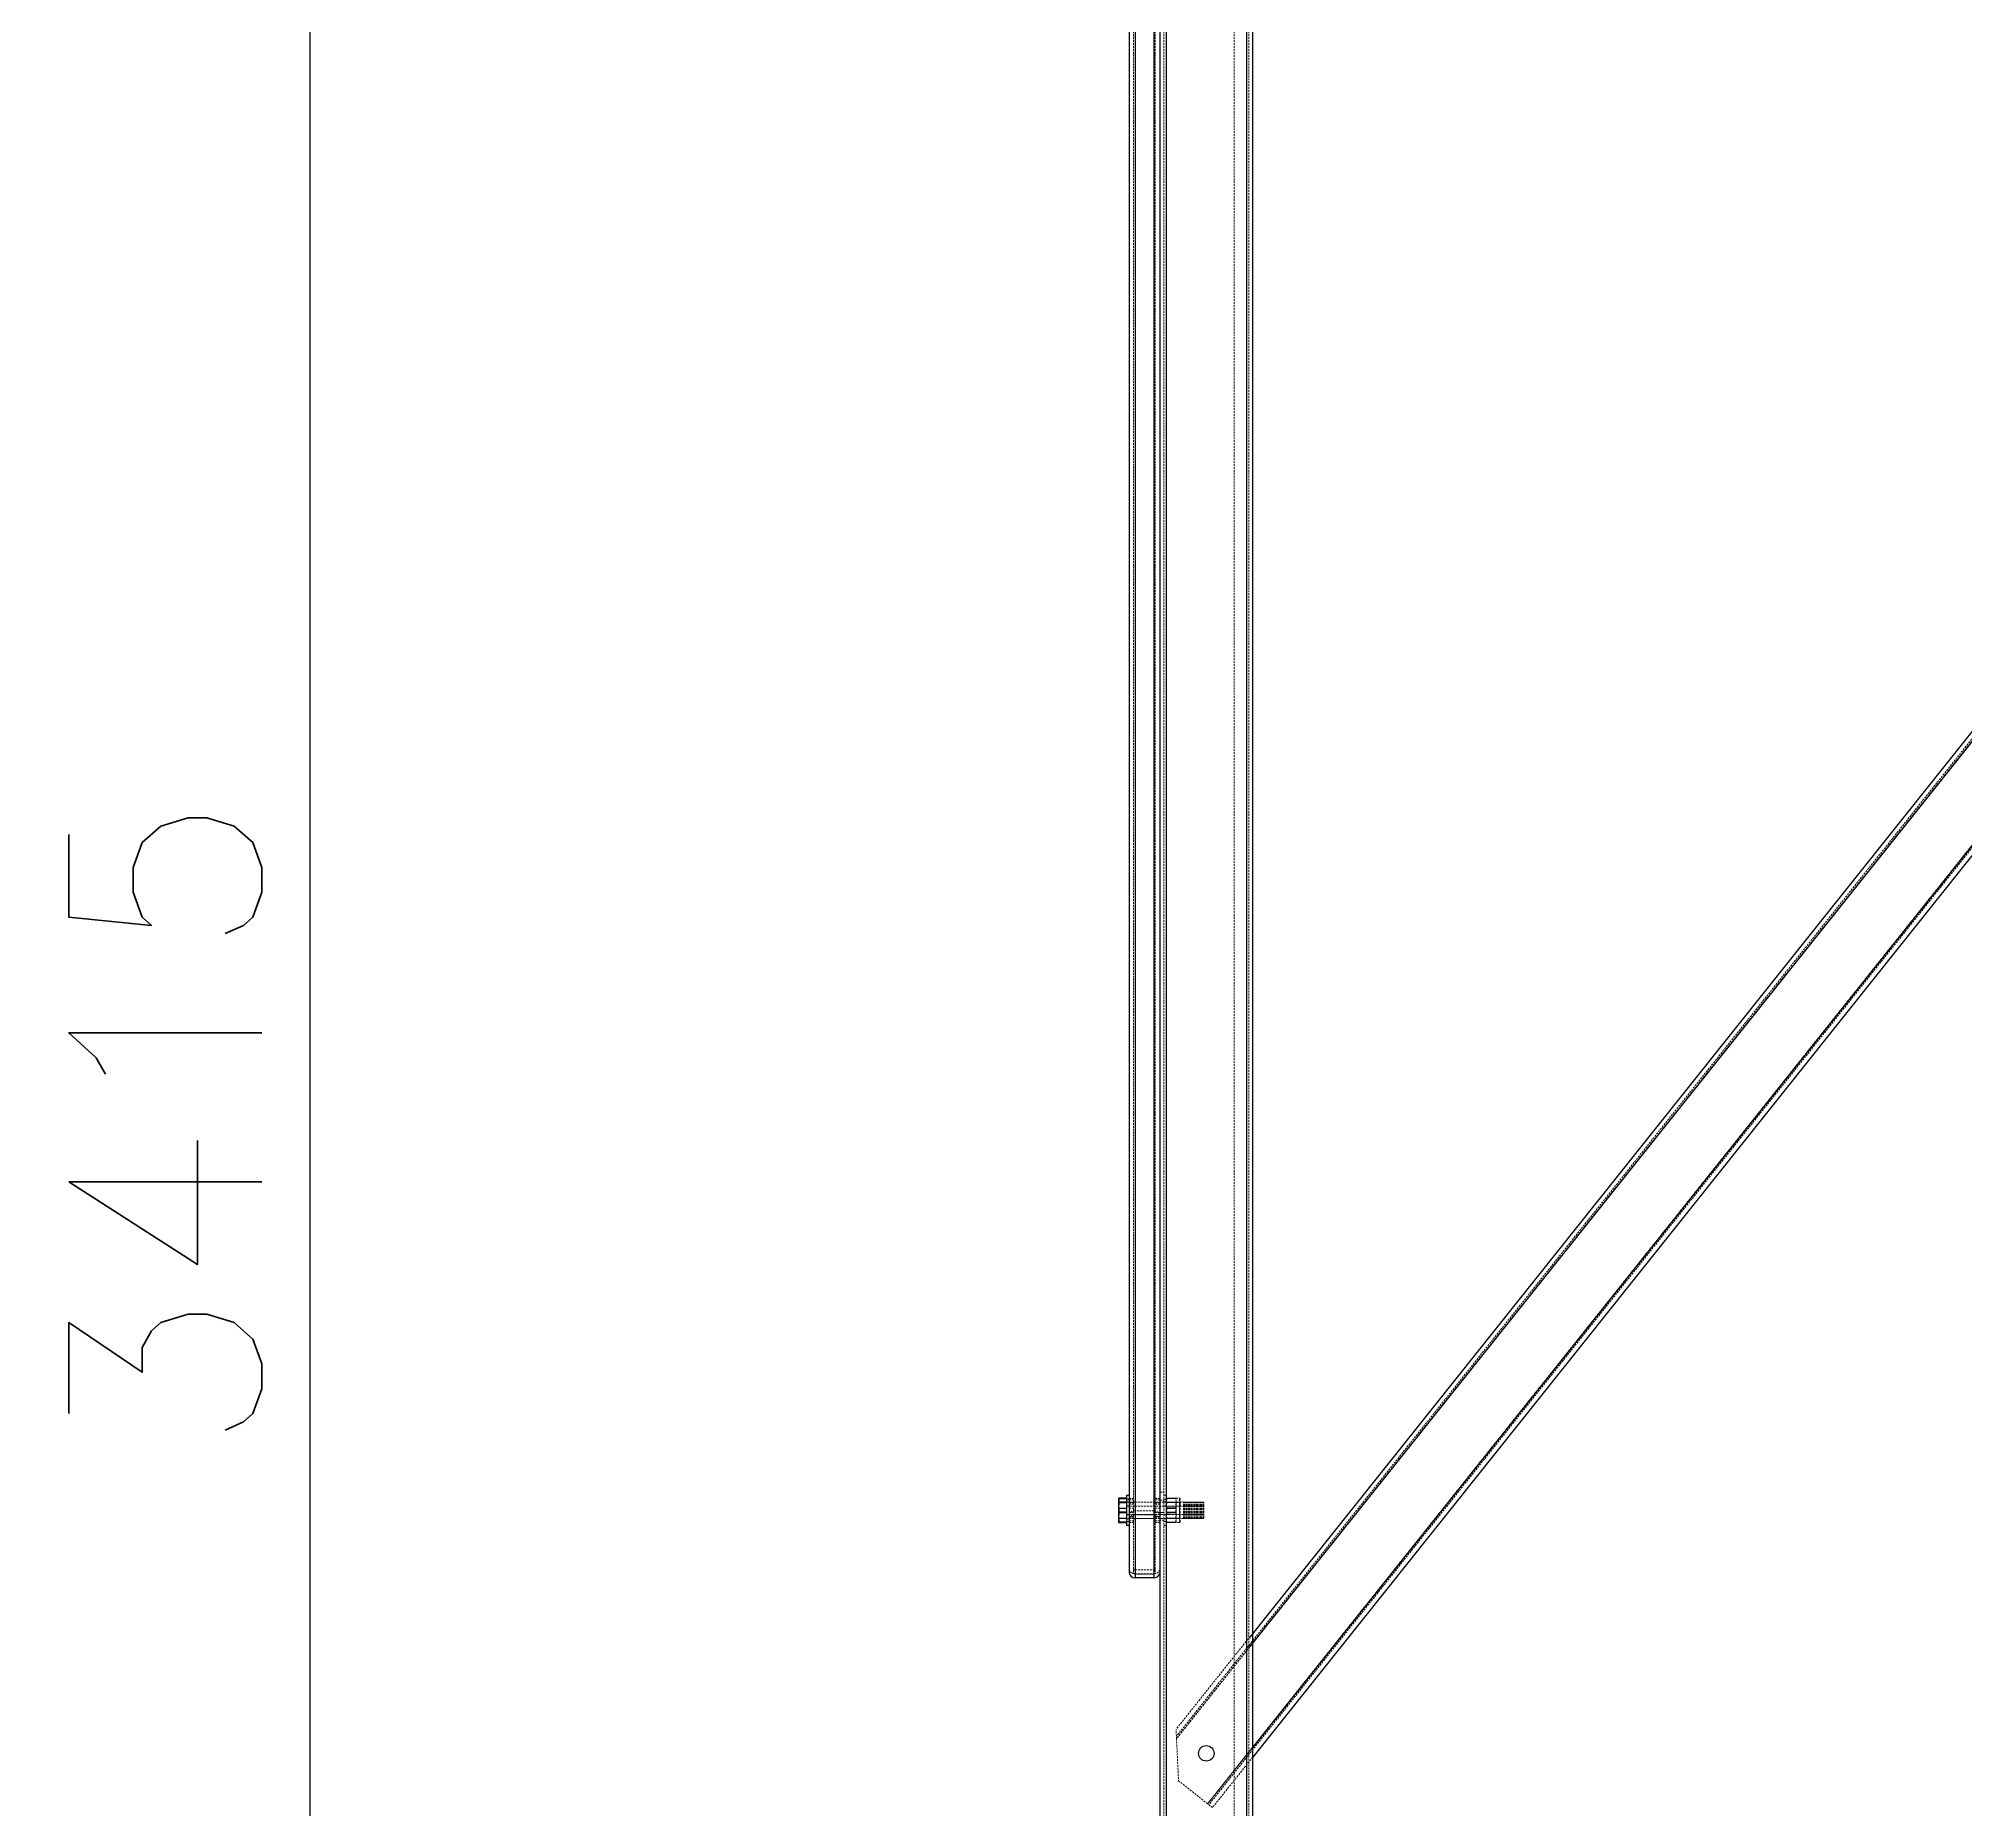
# Model space of a CAD drawing. Header units: millimetres. Extents: x -116399 to 112199, y -90759 to -31335.
# Drawn here: x 104342 to 105589, y -42739 to -41592 of the extents above; entities that cross this region are included whole.
import ezdxf

# ---------------------------------------------------------------- set-up
doc = ezdxf.new("R2010")
doc.units = ezdxf.units.MM
doc.linetypes.add('HIDDEN', pattern=[1.905, 1.27, -0.635])
doc.styles.add('Annotative', font='simplex.shx', dxfattribs={"height": 2.5})
doc.dimstyles.new('Annotative', dxfattribs={"dimscale": 0, "dimtxt": 2.5, "dimasz": 2.5, "dimexe": 1.25, "dimexo": 2, "dimtad": 1, "dimtxsty": 'Annotative', "dimblk": 'OBLIQUE', "dimcen": 2.5, "dimazin": 3, "dimtfac": 1, "dimtmove": 0, "dimatfit": 3, "dimfxl": 1})

# ---------------------------------------------------------------- blocks, each defined once
blk = doc.blocks.new('_Oblique')
at = {"color": 0, "linetype": 'ByBlock', "lineweight": -2}
blk.add_line((-0.5, -0.5), (0.5, 0.5), dxfattribs=at)
blk = doc.blocks.new('*D425')
at = {"color": 8, "lineweight": -2}
for p, q in [((104967.6, -40587.4), (104455.3, -40587.4)), ((104517.8, -44002.4), (104517.8, -40587.4)), ((104668.6, -44002.4), (104455.3, -44002.4))]:
    blk.add_line(p, q, dxfattribs=at)
at = {"layer": 'Defpoints', "color": 0}
for p in [(104517.8, -40587.4), (105067.6, -40587.4), (104768.6, -44002.4)]:
    blk.add_point(p, dxfattribs=at)
at = {"color": 8, "lineweight": -2, "xscale": 125, "yscale": 125, "zscale": 125}
for p, rotation in [((104517.8, -40587.4), 90), ((104517.8, -44002.4), 270)]:
    blk.add_blockref('_Oblique', p, dxfattribs=dict(at, rotation=rotation))
at = {"insert": (104424, -42294.9), "char_height": 125, "attachment_point": 5, "rotation": 90, "style": 'Annotative'}
blk.add_mtext('3415', dxfattribs=at)
blk = doc.blocks.new('*D426')
at = {"color": 8, "lineweight": -2}
for p, q in [((104968.2, -40315.2), (105105.5, -40020.8)), ((105079.1, -40077.4), (108704.3, -41767.9)), ((108593.4, -42005.7), (108730.7, -41711.3))]:
    blk.add_line(p, q, dxfattribs=at)
at = {"layer": 'Defpoints', "color": 0}
for p in [(104925.9, -40405.8), (108704.3, -41767.9), (108551.2, -42096.3)]:
    blk.add_point(p, dxfattribs=at)
at = {"color": 8, "lineweight": -2, "xscale": 125, "yscale": 125, "zscale": 125}
for p, rotation in [((105079.1, -40077.4), 154.9996608847021), ((108704.3, -41767.9), 334.9996608847022)]:
    blk.add_blockref('_Oblique', p, dxfattribs=dict(at, rotation=rotation))
at = {"insert": (106931.3, -40837.7), "char_height": 125, "attachment_point": 5, "rotation": 334.9997, "style": 'Annotative'}
blk.add_mtext('4000', dxfattribs=at)

msp = doc.modelspace()

# ---------------------------------------------------------------- linework, layer by layer
at = {"color": 7, "linetype": 'HIDDEN', "lineweight": 18}
for p, q in [((105070.124, -40587.377), (105070.124, -44002.377)), ((105071.624, -40587.377), (105071.624, -44002.377)), ((105071.624, -40587.377), (105071.624, -44002.377)), ((105071.624, -40587.377), (105071.624, -44002.377)), ((105115.624, -40587.377), (105115.624, -44002.377)), ((105123.624, -40587.377), (105123.624, -44002.377)), ((105123.624, -40587.377), (105123.624, -44002.377)), ((105123.624, -40587.377), (105123.624, -44002.377)), ((105123.624, -40587.377), (105123.624, -44002.377)), ((105123.624, -40587.377), (105123.624, -44002.377)), ((105123.624, -40587.377), (105123.624, -44002.377)), ((105123.624, -40587.377), (105123.624, -44002.377)), ((105125.124, -40587.377), (105125.124, -44002.377)), ((105051.624, -40696.447), (105051.624, -42547.951)), ((105051.624, -40696.462), (105051.624, -42545.264)), ((105051.624, -40698.91), (105051.624, -42547.713)), ((105063.624, -40696.447), (105063.624, -42547.951)), ((105063.624, -40696.462), (105063.624, -42545.264)), ((105063.624, -40698.91), (105063.624, -42547.713)), ((105050.624, -40733.965), (105050.624, -42585.469)), ((105051.624, -40734.78), (105051.624, -42586.285)), ((105051.624, -40734.78), (105051.624, -42550.398)), ((105051.624, -40734.824), (105051.624, -42583.626)), ((105063.624, -40734.78), (105063.624, -42586.285)), ((105063.624, -40734.78), (105063.624, -42550.398)), ((105063.624, -40734.824), (105063.624, -42583.626)), ((105064.624, -40733.965), (105064.624, -42585.469)), ((105051.624, -40737.272), (105051.624, -42586.075)), ((105063.624, -40737.272), (105063.624, -42586.075)), ((106359.979, -41083.58), (105078.296, -42691.329)), ((106360.911, -41084.015), (105078.37, -42692.841)), ((106360.911, -41084.015), (105078.37, -42692.841)), ((106360.911, -41084.015), (105078.37, -42692.841)), ((106400.061, -41102.283), (105098.461, -42735.016)), ((106400.061, -41102.283), (105098.461, -42735.016)), ((106400.061, -41102.283), (105098.461, -42735.016)), ((106400.993, -41102.718), (105099.242, -42735.639)), ((105041.224, -42537.219), (105040.724, -42537.216)), ((105040.724, -42539.894), (105041.224, -42537.406)), ((105041.224, -42539.859), (105040.724, -42539.855)), ((105040.724, -42542.534), (105041.224, -42540.046)), ((105040.724, -42541.035), (105041.224, -42543.521)), ((105041.224, -42543.536), (105040.724, -42541.048)), ((105041.224, -42546.176), (105040.724, -42543.687)), ((105041.224, -42543.894), (105040.724, -42546.383)), ((105040.724, -42546.395), (105041.224, -42543.91)), ((105041.224, -42537.219), (105046.024, -42537.219)), ((105046.024, -42537.406), (105041.224, -42537.406)), ((105041.224, -42539.859), (105046.024, -42539.859)), ((105046.024, -42540.046), (105041.224, -42540.046)), ((105041.224, -42543.894), (105041.224, -42543.521)), ((105046.024, -42543.521), (105041.224, -42543.521)), ((105041.224, -42543.536), (105046.024, -42543.536)), ((105041.224, -42543.894), (105046.024, -42543.894)), ((105046.024, -42543.91), (105041.224, -42543.91)), ((105046.024, -42539.515), (105047.624, -42539.515)), ((105046.024, -42539.715), (105082.824, -42539.715)), ((105046.024, -42542.155), (105047.624, -42542.155)), ((105046.024, -42542.355), (105082.824, -42542.355)), ((105047.624, -42537.271), (105050.624, -42537.271)), ((105050.624, -42538.19), (105047.624, -42538.19)), ((105047.624, -42539.908), (105050.624, -42539.908)), ((105047.624, -42540.83), (105050.624, -42540.83)), ((105047.624, -42541.078), (105050.624, -42541.078)), ((105047.624, -42543.723), (105050.624, -42543.723)), ((105064.624, -42537.271), (105067.624, -42537.271)), ((105067.624, -42538.19), (105064.624, -42538.19)), ((105064.624, -42539.908), (105067.624, -42539.908)), ((105064.624, -42540.83), (105067.624, -42540.83)), ((105064.624, -42541.078), (105067.624, -42541.078)), ((105064.624, -42543.723), (105067.624, -42543.723)), ((105067.624, -42533.377), (105070.124, -42533.377)), ((105067.624, -42538.377), (105070.124, -42538.377)), ((105067.624, -42538.377), (105070.124, -42538.377)), ((105070.124, -42535.215), (105071.724, -42535.215)), ((105070.124, -42537.855), (105071.724, -42537.855)), ((105070.124, -42539.515), (105071.724, -42539.515)), ((105070.124, -42542.155), (105071.724, -42542.155)), ((105071.724, -42535.215), (105071.724, -42537.855)), ((105071.724, -42537.226), (105071.73, -42537.215)), ((105071.724, -42537.855), (105071.724, -42554.855)), ((105071.724, -42539.715), (105080.624, -42539.715)), ((105071.724, -42539.866), (105071.73, -42539.855)), ((105071.724, -42542.355), (105080.624, -42542.355)), ((105072.243, -42537.418), (105072.243, -42537.211)), ((105077.704, -42537.211), (105072.243, -42537.211)), ((105072.243, -42537.219), (105072.243, -42537.426)), ((105072.243, -42537.219), (105077.704, -42537.219)), ((105072.243, -42537.418), (105077.704, -42537.418)), ((105077.704, -42537.426), (105072.243, -42537.426)), ((105072.243, -42540.057), (105072.243, -42539.851)), ((105077.704, -42539.851), (105072.243, -42539.851)), ((105072.243, -42539.859), (105072.243, -42540.066)), ((105072.243, -42539.859), (105077.704, -42539.859)), ((105072.243, -42540.057), (105077.704, -42540.057)), ((105077.704, -42540.066), (105072.243, -42540.066)), ((105072.243, -42543.914), (105072.243, -42543.501)), ((105077.704, -42543.501), (105072.243, -42543.501)), ((105072.243, -42543.516), (105077.704, -42543.516)), ((105072.243, -42543.914), (105077.704, -42543.914)), ((105077.704, -42543.93), (105072.243, -42543.93)), ((105077.704, -42537.418), (105077.704, -42537.211)), ((105077.704, -42540.057), (105077.704, -42539.851)), ((105077.704, -42543.914), (105077.704, -42543.501)), ((105078.217, -42537.215), (105078.224, -42537.226)), ((105078.217, -42539.855), (105078.224, -42539.866)), ((105078.224, -42539.866), (105078.224, -42537.226)), ((105078.224, -42537.226), (105080.224, -42537.226)), ((105078.224, -42552.844), (105078.224, -42539.866)), ((105078.224, -42539.866), (105080.224, -42539.866)), ((105080.224, -42550.204), (105080.224, -42537.226)), ((105080.224, -42552.844), (105080.224, -42539.866)), ((105080.624, -42539.715), (105080.724, -42539.615)), ((105080.624, -42542.355), (105080.624, -42539.715)), ((105080.624, -42542.355), (105080.724, -42542.255)), ((105080.624, -42550.355), (105080.624, -42542.355)), ((105080.724, -42540.366), (105080.724, -42537.726)), ((105080.724, -42552.344), (105080.724, -42540.366)), ((105082.824, -42542.355), (105082.824, -42539.715)), ((105082.824, -42539.915), (105083.024, -42539.915)), ((105082.824, -42550.355), (105082.824, -42542.355)), ((105082.824, -42542.555), (105083.024, -42542.555)), ((105083.024, -42542.355), (105083.024, -42539.715)), ((105083.024, -42539.715), (105083.824, -42539.715)), ((105083.024, -42550.355), (105083.024, -42542.355)), ((105083.024, -42542.355), (105083.824, -42542.355)), ((105083.824, -42542.355), (105083.824, -42539.715)), ((105083.824, -42539.915), (105084.024, -42539.915)), ((105083.824, -42550.355), (105083.824, -42542.355)), ((105083.824, -42542.555), (105084.024, -42542.555)), ((105084.024, -42542.355), (105084.024, -42539.715)), ((105084.024, -42539.715), (105084.824, -42539.715)), ((105084.024, -42550.355), (105084.024, -42542.355)), ((105084.024, -42542.355), (105084.824, -42542.355)), ((105084.824, -42542.355), (105084.824, -42539.715)), ((105084.824, -42539.915), (105085.024, -42539.915)), ((105084.824, -42550.355), (105084.824, -42542.355)), ((105084.824, -42542.555), (105085.024, -42542.555)), ((105085.024, -42542.355), (105085.024, -42539.715)), ((105085.024, -42539.715), (105085.824, -42539.715)), ((105085.024, -42550.355), (105085.024, -42542.355)), ((105085.024, -42542.355), (105085.824, -42542.355)), ((105085.824, -42542.355), (105085.824, -42539.715)), ((105085.824, -42539.915), (105086.024, -42539.915)), ((105085.824, -42550.355), (105085.824, -42542.355)), ((105085.824, -42542.555), (105086.024, -42542.555)), ((105086.024, -42542.355), (105086.024, -42539.715)), ((105086.024, -42539.715), (105086.824, -42539.715)), ((105086.024, -42550.355), (105086.024, -42542.355)), ((105086.024, -42542.355), (105086.824, -42542.355)), ((105086.824, -42542.355), (105086.824, -42539.715)), ((105086.824, -42539.915), (105087.024, -42539.915)), ((105086.824, -42550.355), (105086.824, -42542.355)), ((105086.824, -42542.555), (105087.024, -42542.555)), ((105087.024, -42542.355), (105087.024, -42539.715)), ((105087.024, -42539.715), (105087.824, -42539.715)), ((105087.024, -42550.355), (105087.024, -42542.355)), ((105087.024, -42542.355), (105087.824, -42542.355)), ((105087.824, -42542.355), (105087.824, -42539.715)), ((105087.824, -42539.915), (105088.024, -42539.915)), ((105087.824, -42550.355), (105087.824, -42542.355)), ((105087.824, -42542.555), (105088.024, -42542.555)), ((105088.024, -42542.355), (105088.024, -42539.715)), ((105088.024, -42539.715), (105088.824, -42539.715)), ((105088.024, -42550.355), (105088.024, -42542.355)), ((105088.024, -42542.355), (105088.824, -42542.355)), ((105088.824, -42542.355), (105088.824, -42539.715)), ((105088.824, -42539.915), (105089.024, -42539.915)), ((105088.824, -42550.355), (105088.824, -42542.355)), ((105088.824, -42542.555), (105089.024, -42542.555)), ((105089.024, -42542.355), (105089.024, -42539.715)), ((105089.024, -42539.715), (105089.824, -42539.715)), ((105089.024, -42550.355), (105089.024, -42542.355)), ((105089.024, -42542.355), (105089.824, -42542.355)), ((105089.824, -42542.355), (105089.824, -42539.715)), ((105089.824, -42539.915), (105090.024, -42539.915)), ((105089.824, -42550.355), (105089.824, -42542.355)), ((105089.824, -42542.555), (105090.024, -42542.555)), ((105090.024, -42542.355), (105090.024, -42539.715)), ((105090.024, -42539.715), (105090.824, -42539.715)), ((105090.024, -42550.355), (105090.024, -42542.355)), ((105090.024, -42542.355), (105090.824, -42542.355)), ((105090.824, -42542.355), (105090.824, -42539.715)), ((105090.824, -42539.915), (105091.024, -42539.915)), ((105090.824, -42550.355), (105090.824, -42542.355)), ((105090.824, -42542.555), (105091.024, -42542.555)), ((105091.024, -42542.355), (105091.024, -42539.715)), ((105091.024, -42539.715), (105091.824, -42539.715)), ((105091.024, -42550.355), (105091.024, -42542.355)), ((105091.024, -42542.355), (105091.824, -42542.355)), ((105091.824, -42542.355), (105091.824, -42539.715)), ((105091.824, -42539.915), (105092.024, -42539.915)), ((105091.824, -42550.355), (105091.824, -42542.355)), ((105091.824, -42542.555), (105092.024, -42542.555)), ((105092.024, -42542.355), (105092.024, -42539.715)), ((105092.024, -42539.715), (105092.824, -42539.715)), ((105092.024, -42550.355), (105092.024, -42542.355)), ((105092.024, -42542.355), (105092.824, -42542.355)), ((105092.824, -42542.355), (105092.824, -42539.715)), ((105092.824, -42539.915), (105093.024, -42539.915)), ((105092.824, -42550.355), (105092.824, -42542.355)), ((105092.824, -42542.555), (105093.024, -42542.555)), ((105093.024, -42542.355), (105093.024, -42539.715)), ((105093.024, -42539.715), (105093.824, -42539.715)), ((105093.024, -42550.355), (105093.024, -42542.355)), ((105093.024, -42542.355), (105093.824, -42542.355)), ((105093.824, -42542.355), (105093.824, -42539.715)), ((105093.824, -42539.915), (105094.024, -42539.915)), ((105093.824, -42550.355), (105093.824, -42542.355)), ((105093.824, -42542.555), (105094.024, -42542.555)), ((105094.024, -42542.355), (105094.024, -42539.715)), ((105094.024, -42539.715), (105094.824, -42539.715)), ((105094.024, -42550.355), (105094.024, -42542.355)), ((105094.024, -42542.355), (105094.824, -42542.355)), ((105094.824, -42542.355), (105094.824, -42539.715)), ((105094.824, -42539.915), (105095.024, -42539.915)), ((105094.824, -42550.355), (105094.824, -42542.355)), ((105094.824, -42542.555), (105095.024, -42542.555)), ((105095.024, -42542.355), (105095.024, -42539.715)), ((105095.024, -42539.715), (105095.824, -42539.715)), ((105095.024, -42550.355), (105095.024, -42542.355)), ((105095.024, -42542.355), (105095.824, -42542.355)), ((105095.824, -42542.355), (105095.824, -42539.715)), ((105095.824, -42539.915), (105096.024, -42539.915)), ((105095.824, -42550.355), (105095.824, -42542.355)), ((105095.824, -42542.555), (105096.024, -42542.555)), ((105096.024, -42542.555), (105096.024, -42539.915)), ((105096.024, -42550.155), (105096.024, -42542.555)), ((105040.724, -42549.035), (105041.224, -42546.55)), ((105040.724, -42547.536), (105041.224, -42550.024)), ((105041.224, -42550.032), (105040.724, -42547.547)), ((105041.224, -42552.672), (105040.724, -42550.187)), ((105041.224, -42550.211), (105040.724, -42550.214)), ((105040.724, -42550.216), (105041.224, -42550.219)), ((105041.224, -42546.176), (105046.024, -42546.176)), ((105046.024, -42546.55), (105041.224, -42546.55)), ((105046.024, -42550.024), (105041.224, -42550.024)), ((105041.224, -42550.211), (105041.224, -42550.024)), ((105041.224, -42550.032), (105046.024, -42550.032)), ((105041.224, -42550.211), (105046.024, -42550.211)), ((105046.024, -42550.219), (105041.224, -42550.219)), ((105041.224, -42552.672), (105046.024, -42552.672)), ((105082.824, -42547.715), (105046.024, -42547.715)), ((105047.624, -42547.915), (105046.024, -42547.915)), ((105082.824, -42550.355), (105046.024, -42550.355)), ((105047.624, -42550.555), (105046.024, -42550.555)), ((105047.624, -42552.215), (105046.024, -42552.215)), ((105047.624, -42546.352), (105050.624, -42546.352)), ((105050.624, -42548.986), (105047.624, -42548.986)), ((105047.624, -42549.241), (105050.624, -42549.241)), ((105050.624, -42550.16), (105047.624, -42550.16)), ((105047.624, -42551.879), (105050.624, -42551.879)), ((105050.624, -42552.801), (105047.624, -42552.801)), ((105063.624, -42545.264), (105051.624, -42545.264)), ((105063.624, -42547.713), (105051.624, -42547.713)), ((105051.624, -42547.951), (105063.624, -42547.951)), ((105051.624, -42550.398), (105063.624, -42550.398)), ((105064.624, -42546.352), (105067.624, -42546.352)), ((105067.624, -42548.986), (105064.624, -42548.986)), ((105064.624, -42549.241), (105067.624, -42549.241)), ((105067.624, -42550.16), (105064.624, -42550.16)), ((105064.624, -42551.879), (105067.624, -42551.879)), ((105067.624, -42552.801), (105064.624, -42552.801)), ((105070.124, -42546.377), (105067.624, -42546.377)), ((105067.624, -42546.377), (105070.124, -42546.377)), ((105070.124, -42551.377), (105067.624, -42551.377)), ((105071.724, -42547.915), (105070.124, -42547.915)), ((105071.724, -42550.555), (105070.124, -42550.555)), ((105071.724, -42552.215), (105070.124, -42552.215)), ((105071.724, -42554.855), (105070.124, -42554.855)), ((105080.624, -42547.715), (105071.724, -42547.715)), ((105071.73, -42550.215), (105071.724, -42550.204)), ((105080.624, -42550.355), (105071.724, -42550.355)), ((105071.73, -42552.855), (105071.724, -42552.844)), ((105072.243, -42546.554), (105072.243, -42546.14)), ((105077.704, -42546.14), (105072.243, -42546.14)), ((105072.243, -42546.156), (105077.704, -42546.156)), ((105072.243, -42546.554), (105077.704, -42546.554)), ((105077.704, -42546.569), (105072.243, -42546.569)), ((105072.243, -42550.211), (105072.243, -42550.004)), ((105077.704, -42550.004), (105072.243, -42550.004)), ((105072.243, -42550.013), (105072.243, -42550.219)), ((105072.243, -42550.013), (105077.704, -42550.013)), ((105072.243, -42550.211), (105077.704, -42550.211)), ((105077.704, -42550.219), (105072.243, -42550.219)), ((105072.243, -42552.851), (105072.243, -42552.644)), ((105077.704, -42552.644), (105072.243, -42552.644)), ((105072.243, -42552.652), (105072.243, -42552.859)), ((105072.243, -42552.652), (105077.704, -42552.652)), ((105072.243, -42552.851), (105077.704, -42552.851)), ((105077.704, -42552.859), (105072.243, -42552.859)), ((105077.704, -42546.554), (105077.704, -42546.14)), ((105077.704, -42550.211), (105077.704, -42550.004)), ((105077.704, -42550.219), (105077.857, -42550.218)), ((105077.704, -42552.851), (105077.704, -42552.644)), ((105077.704, -42552.859), (105077.857, -42552.857)), ((105078.224, -42550.204), (105078.217, -42550.215)), ((105078.224, -42552.844), (105078.217, -42552.855)), ((105080.224, -42550.204), (105078.224, -42550.204)), ((105080.224, -42552.844), (105078.224, -42552.844)), ((105080.724, -42547.815), (105080.624, -42547.715)), ((105080.724, -42550.455), (105080.624, -42550.355)), ((105083.024, -42547.515), (105082.824, -42547.515)), ((105083.024, -42550.155), (105082.824, -42550.155)), ((105083.824, -42547.715), (105083.024, -42547.715)), ((105083.824, -42550.355), (105083.024, -42550.355)), ((105084.024, -42547.515), (105083.824, -42547.515)), ((105084.024, -42550.155), (105083.824, -42550.155)), ((105084.824, -42547.715), (105084.024, -42547.715)), ((105084.824, -42550.355), (105084.024, -42550.355)), ((105085.024, -42547.515), (105084.824, -42547.515)), ((105085.024, -42550.155), (105084.824, -42550.155)), ((105085.824, -42547.715), (105085.024, -42547.715)), ((105085.824, -42550.355), (105085.024, -42550.355)), ((105086.024, -42547.515), (105085.824, -42547.515)), ((105086.024, -42550.155), (105085.824, -42550.155)), ((105086.824, -42547.715), (105086.024, -42547.715)), ((105086.824, -42550.355), (105086.024, -42550.355)), ((105087.024, -42547.515), (105086.824, -42547.515)), ((105087.024, -42550.155), (105086.824, -42550.155)), ((105087.824, -42547.715), (105087.024, -42547.715)), ((105087.824, -42550.355), (105087.024, -42550.355)), ((105088.024, -42547.515), (105087.824, -42547.515)), ((105088.024, -42550.155), (105087.824, -42550.155)), ((105088.824, -42547.715), (105088.024, -42547.715)), ((105088.824, -42550.355), (105088.024, -42550.355)), ((105089.024, -42547.515), (105088.824, -42547.515)), ((105089.024, -42550.155), (105088.824, -42550.155)), ((105089.824, -42547.715), (105089.024, -42547.715)), ((105089.824, -42550.355), (105089.024, -42550.355)), ((105090.024, -42547.515), (105089.824, -42547.515)), ((105090.024, -42550.155), (105089.824, -42550.155)), ((105090.824, -42547.715), (105090.024, -42547.715)), ((105090.824, -42550.355), (105090.024, -42550.355)), ((105091.024, -42547.515), (105090.824, -42547.515)), ((105091.024, -42550.155), (105090.824, -42550.155)), ((105091.824, -42547.715), (105091.024, -42547.715)), ((105091.824, -42550.355), (105091.024, -42550.355)), ((105092.024, -42547.515), (105091.824, -42547.515)), ((105092.024, -42550.155), (105091.824, -42550.155)), ((105092.824, -42547.715), (105092.024, -42547.715)), ((105092.824, -42550.355), (105092.024, -42550.355)), ((105093.024, -42547.515), (105092.824, -42547.515)), ((105093.024, -42550.155), (105092.824, -42550.155)), ((105093.824, -42547.715), (105093.024, -42547.715)), ((105093.824, -42550.355), (105093.024, -42550.355)), ((105094.024, -42547.515), (105093.824, -42547.515)), ((105094.024, -42550.155), (105093.824, -42550.155)), ((105094.824, -42547.715), (105094.024, -42547.715)), ((105094.824, -42550.355), (105094.024, -42550.355)), ((105095.024, -42547.515), (105094.824, -42547.515)), ((105095.024, -42550.155), (105094.824, -42550.155)), ((105095.824, -42547.715), (105095.024, -42547.715)), ((105095.824, -42550.355), (105095.024, -42550.355)), ((105096.024, -42547.515), (105095.824, -42547.515)), ((105096.024, -42550.155), (105095.824, -42550.155)), ((105051.624, -42583.626), (105063.624, -42583.626)), ((105051.624, -42586.075), (105063.624, -42586.075)), ((105063.624, -42586.285), (105051.624, -42586.285)), ((105125.709, -42627.042), (105078.075, -42686.793)), ((105125.867, -42633.259), (105078.37, -42692.841)), ((105078.37, -42692.841), (105078.075, -42686.793)), ((105078.37, -42692.841), (105079.694, -42720.055)), ((105127.536, -42698.544), (105098.461, -42735.016)), ((105127.694, -42704.762), (105101.588, -42737.509)), ((105098.461, -42735.016), (105079.694, -42720.055)), ((105101.588, -42737.509), (105098.461, -42735.016))]:
    msp.add_line(p, q, dxfattribs=at)
at = {"color": 7, "linetype": 'Continuous', "lineweight": 25}
for p, q in [((105071.624, -40587.377), (105071.624, -44002.377)), ((105123.624, -40587.377), (105123.624, -44002.377)), ((105127.624, -40587.377), (105127.624, -44002.377)), ((105047.624, -40733.965), (105047.624, -42585.469)), ((105051.624, -40737.227), (105051.624, -42588.732)), ((105063.624, -40737.227), (105063.624, -42588.732)), ((105067.624, -40744.68), (105067.624, -44002.377)), ((106357.183, -41082.275), (105125.709, -42627.042)), ((106403.789, -41104.023), (105127.694, -42704.762)), ((106335.635, -41115.722), (105125.867, -42633.259)), ((106375.504, -41133.088), (105127.536, -42698.544)), ((105040.724, -42537.214), (105041.224, -42537.211)), ((105040.724, -42537.214), (105040.724, -42539.883)), ((105041.224, -42537.398), (105040.724, -42539.883)), ((105040.724, -42539.854), (105041.224, -42539.851)), ((105040.724, -42539.854), (105040.724, -42542.523)), ((105041.224, -42540.038), (105040.724, -42542.523)), ((105040.724, -42542.523), (105040.724, -42543.675)), ((105040.724, -42543.675), (105041.224, -42546.16)), ((105040.724, -42543.675), (105040.724, -42549.022)), ((105041.224, -42537.398), (105041.224, -42537.211)), ((105046.024, -42537.211), (105041.224, -42537.211)), ((105041.224, -42537.398), (105046.024, -42537.398)), ((105041.224, -42540.038), (105041.224, -42539.851)), ((105046.024, -42539.851), (105041.224, -42539.851)), ((105041.224, -42540.038), (105046.024, -42540.038)), ((105046.024, -42535.215), (105047.624, -42535.215)), ((105046.024, -42535.215), (105046.024, -42537.855)), ((105046.024, -42537.855), (105047.624, -42537.855)), ((105046.024, -42537.855), (105046.024, -42554.855)), ((105041.224, -42546.534), (105040.724, -42549.022)), ((105040.724, -42549.022), (105040.724, -42550.175)), ((105040.724, -42550.175), (105041.224, -42552.664)), ((105040.724, -42550.175), (105040.724, -42552.854)), ((105041.224, -42552.851), (105040.724, -42552.854)), ((105040.724, -42552.854), (105040.724, -42552.855)), ((105040.724, -42552.855), (105041.224, -42552.859)), ((105041.224, -42546.534), (105041.224, -42546.16)), ((105046.024, -42546.16), (105041.224, -42546.16)), ((105041.224, -42546.534), (105046.024, -42546.534)), ((105046.024, -42552.664), (105041.224, -42552.664)), ((105041.224, -42552.851), (105041.224, -42552.664)), ((105041.224, -42552.851), (105046.024, -42552.851)), ((105046.024, -42552.859), (105041.224, -42552.859)), ((105047.624, -42554.855), (105046.024, -42554.855)), ((105063.624, -42588.732), (105051.624, -42588.732))]:
    msp.add_line(p, q, dxfattribs=at)
at = {"color": 7, "linetype": 'HIDDEN', "lineweight": 18, "flags": 128}
for points in [[(105072.243, -42537.219), (105071.73, -42537.215), (105072.243, -42537.211)], [(105072.243, -42539.859), (105071.73, -42539.855), (105072.243, -42539.851)], [(105077.704, -42537.211), (105078.217, -42537.215), (105077.704, -42537.219)], [(105077.704, -42539.851), (105078.217, -42539.855), (105077.704, -42539.859)], [(105072.243, -42550.211), (105071.73, -42550.215), (105072.243, -42550.219)], [(105072.243, -42552.851), (105071.73, -42552.855), (105072.243, -42552.859)], [(105078.207, -42550.215), (105078.217, -42550.215), (105077.704, -42550.211)], [(105078.207, -42552.855), (105078.217, -42552.855), (105077.704, -42552.851)]]:
    msp.add_lwpolyline(points, dxfattribs=at)
at = {"color": 7, "linetype": 'Continuous', "lineweight": 25}
msp.add_circle((105097.624, -42702.377), 5, dxfattribs=at)
at = {"color": 7, "linetype": 'HIDDEN', "lineweight": 18}
for centre, radius, start, end in [((105081.092, -42540.459), 9.357, 161.031674, 198.968326), ((105081.114, -42540.471), 9.379, 161.053989, 198.946011), ((105081.092, -42543.099), 9.357, 161.031513, 198.968487), ((105081.114, -42543.111), 9.379, 161.054149, 198.945851), ((105081.114, -42546.959), 9.379, 161.053989, 198.946011), ((105081.092, -42546.971), 9.357, 161.031674, 198.968326), ((105068.855, -42540.459), 9.357, 341.031674, 18.968326), ((105068.855, -42543.099), 9.357, 341.031513, 18.968487), ((105068.833, -42546.959), 9.379, 341.053989, 18.946011), ((105080.224, -42537.726), 0.5, 0, 90), ((105080.224, -42540.366), 0.5, 0, 90), ((105051.29, -42548.938), 3.689, 84.808458, 173.635094), ((105051.289, -42551.624), 3.688, 84.792094, 173.6103), ((105051.54, -42548.631), 0.922, 84.808458, 173.635094), ((105051.54, -42551.316), 0.922, 84.792094, 173.6103), ((105063.958, -42548.938), 3.689, 6.364906, 95.191542), ((105063.707, -42548.631), 0.922, 6.364906, 95.191542), ((105063.958, -42551.624), 3.688, 6.3897, 95.207906), ((105063.707, -42551.316), 0.922, 6.3897, 95.207906), ((105081.114, -42549.599), 9.379, 161.054149, 198.945851), ((105081.092, -42549.611), 9.357, 161.031513, 198.968487), ((105068.833, -42549.599), 9.379, 341.054149, 18.945851), ((105080.224, -42549.704), 0.5, 270, 360), ((105080.224, -42552.344), 0.5, 270, 360), ((105051.29, -42582.401), 3.689, 186.364906, 275.191542), ((105051.54, -42582.708), 0.922, 186.364906, 275.191542), ((105051.54, -42585.367), 0.922, 186.3897, 275.207906), ((105063.958, -42582.401), 3.689, 264.808458, 353.635094), ((105063.707, -42582.708), 0.922, 264.808458, 353.635094), ((105063.707, -42585.367), 0.922, 264.792094, 353.6103)]:
    msp.add_arc(centre, radius, start, end, dxfattribs=at)
at = {"color": 7, "linetype": 'Continuous', "lineweight": 25}
for centre, start, end in [((105051.289, -42585.059), 186.3897, 275.207906), ((105063.958, -42585.059), 264.792094, 353.6103)]:
    msp.add_arc(centre, 3.688, start, end, dxfattribs=at)

# ---------------------------------------------------------------- dimensions: what is measured, and where the dimension line sits
dim = msp.add_aligned_dim(p1=(104925.941, -40405.789), p2=(108551.163, -42096.283), distance=362.321, dimstyle='Annotative', override={"dimscale": 0, "dimtix": 0, "dimtofl": 1, "dimtmove": 0, "dimatfit": 3})
dim.commit()
dim.dimension.update_dxf_attribs({"geometry": '*D426', "text_midpoint": (106931.298, -40837.697)})
dim = msp.add_linear_dim(base=(104517.756, -40587.377), p1=(104768.648, -44002.377), p2=(105067.624, -40587.377), angle=90, dimstyle='Annotative', override={"dimscale": 0, "dimtix": 0, "dimtofl": 1, "dimtmove": 0, "dimatfit": 3})
dim.commit()
dim.dimension.update_dxf_attribs({"geometry": '*D425', "text_midpoint": (104424.006, -42294.877)})

doc.saveas('drawing.dxf')
